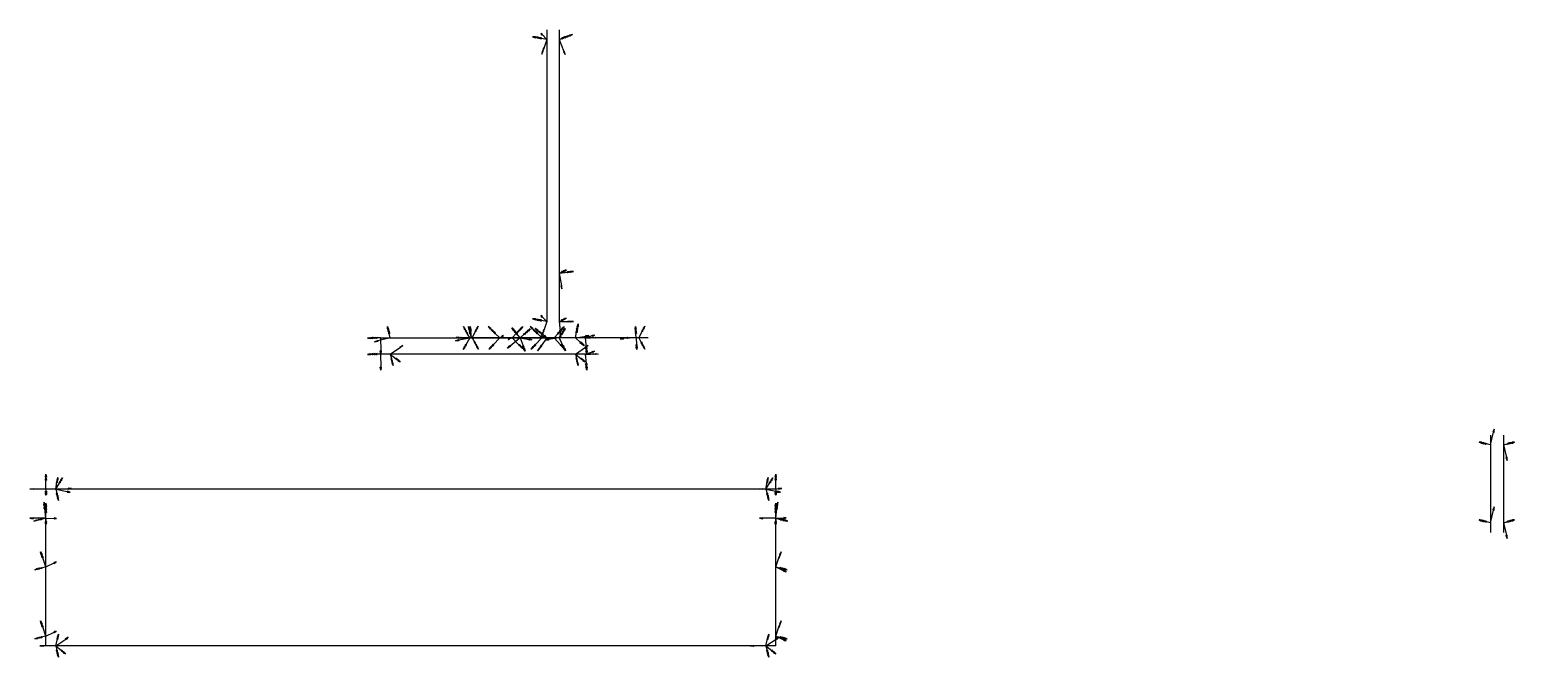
# Model space of a CAD drawing. Header units: millimetres. Extents: x -12912 to 13, y -109 to 280.
# Drawn here: x -5662 to -4744, y -107 to 280 of the extents above; entities that cross this region are included whole.
import ezdxf

# ---------------------------------------------------------------- set-up
doc = ezdxf.new("R2010")
doc.units = ezdxf.units.MM
for name, color, linetype in [('AutoDetect_33_30', 1, 'Continuous'), ('AutoDetect_34_34', 1, 'Continuous'), ('AutoDetect_39_26', 1, 'Continuous'), ('AutoDetect_39_27', 1, 'Continuous'), ('AutoDetect_40_25', 1, 'Continuous'), ('AutoDetect_49_22', 1, 'Continuous'), ('AutoDetect_51_21', 1, 'Continuous'), ('AutoDetect_52_31', 1, 'Continuous'), ('AutoDetect_53_24', 1, 'Continuous'), ('AutoDetect_57_29', 1, 'Continuous'), ('AutoDetect_58_28', 1, 'Continuous'), ('AutoDetect_94_23', 1, 'Continuous'), ('AutoDetect_95_17', 1, 'Continuous'), ('AutoDetect_95_20', 1, 'Continuous'), ('AutoDetect_96_33', 1, 'Continuous'), ('AutoDetect_97_32', 1, 'Continuous'), ('AutoDetect_98_18', 1, 'Continuous'), ('AutoDetect_99_19', 1, 'Continuous'), ('Lasche_ID_GUID_951C7766_5737_4ee1_AFE1_AEE0C855A1E1', 1, 'Continuous')]:
    doc.layers.add(name, color=color, linetype=linetype)

# ---------------------------------------------------------------- blocks, each defined once
blk = doc.blocks.new('Kontrollpunkt')
at = {"color": 0}
for q in [(0, 6), (8, 0), (0, 0, 4)]:
    blk.add_line((0, 0), q, dxfattribs=at)
for points in [[(0.25, 8, -0.25), (-0.25, 8, -0.25), (-0.25, 8, 0.25), (0, 10, 0), (-0.25, 8, -0.25), (0.25, 8, 0.25), (0, 10, 0), (0.25, 8, -0.25), (0.25, 8, 0.25), (-0.25, 8, 0.25)], [(0.25, 6, -0.25), (-0.25, 6, -0.25), (-0.25, 6, 0.25), (0, 8, 0), (-0.25, 6, -0.25), (0.25, 6, 0.25), (0, 8, 0), (0.25, 6, -0.25), (0.25, 6, 0.25), (-0.25, 6, 0.25)], [(0.25, 0.25, 4), (-0.25, 0.25, 4), (-0.25, -0.25, 4), (0, 0, 6), (-0.25, 0.25, 4), (0.25, -0.25, 4), (0, 0, 6), (0.25, 0.25, 4), (0.25, -0.25, 4), (-0.25, -0.25, 4)], [(0.25, 0.25, 6), (-0.25, 0.25, 6), (-0.25, -0.25, 6), (0, 0, 8), (-0.25, 0.25, 6), (0.25, -0.25, 6), (0, 0, 8), (0.25, 0.25, 6), (0.25, -0.25, 6), (-0.25, -0.25, 6)], [(0.25, 0.25, 8), (-0.25, 0.25, 8), (-0.25, -0.25, 8), (0, 0, 10), (-0.25, 0.25, 8), (0.25, -0.25, 8), (0, 0, 10), (0.25, 0.25, 8), (0.25, -0.25, 8), (-0.25, -0.25, 8)], [(8, 0.25, -0.25), (8, 0.25, 0.25), (8, -0.25, 0.25), (10, 0, 0), (8, 0.25, 0.25), (8, -0.25, -0.25), (10, 0, 0), (8, 0.25, -0.25), (8, -0.25, -0.25), (8, -0.25, 0.25)]]:
    blk.add_polyline3d(points, dxfattribs=at)

msp = doc.modelspace()

# ---------------------------------------------------------------- linework, layer by layer
at = {"layer": 'AutoDetect_33_30', "color": 1}
msp.add_line((-4752.81, 30, -260), (-4752.81, -30, -260), dxfattribs=at)
at = {"layer": 'AutoDetect_34_34', "color": 1}
msp.add_line((-4760.81, 30, -260), (-4760.81, -30, -260), dxfattribs=at)
at = {"layer": 'AutoDetect_39_26', "color": 1}
msp.add_line((-5319.05, 90, -449.99), (-5359.16, 90, -449.99), dxfattribs=at)
at = {"layer": 'AutoDetect_39_27', "color": 1}
msp.add_line((-5445.22, 90, -449.99), (-5359.16, 90, -449.99), dxfattribs=at)
at = {"layer": 'AutoDetect_40_25', "color": 1}
msp.add_line((-5319.05, 80, -449.99), (-5445.22, 80, -449.99), dxfattribs=at)
at = {"layer": 'AutoDetect_49_22', "color": 1}
msp.add_line((-5201.52, -3.25, -420), (-5651.52, -3.25, -420), dxfattribs=at)
at = {"layer": 'AutoDetect_51_21', "color": 1}
msp.add_line((-5201.52, -100, -440.1), (-5651.52, -100, -440.1), dxfattribs=at)
at = {"layer": 'AutoDetect_52_31', "color": 1}
msp.add_line((-5201.52, -3.25, -420), (-5651.52, -3.25, -420), dxfattribs=at)
at = {"layer": 'AutoDetect_53_24', "color": 1}
msp.add_line((-5201.52, -100, -440.1), (-5651.52, -100, -440.1), dxfattribs=at)
at = {"layer": 'AutoDetect_57_29', "color": 1}
msp.add_line((-5651.52, -99.9, -440), (-5651.52, -21.25, -440), dxfattribs=at)
at = {"layer": 'AutoDetect_58_28', "color": 1}
msp.add_line((-5201.52, -99.9, -440), (-5201.52, -21.25, -440), dxfattribs=at)
at = {"layer": 'AutoDetect_94_23', "color": 1}
msp.add_line((-5280.26, 90, -569.36), (-5394.39, 90, -606.44), dxfattribs=at)
at = {"layer": 'AutoDetect_95_17', "color": 1}
msp.add_line((-5281.81, 90, -564.61), (-5335.07, 90, -581.91), dxfattribs=at)
at = {"layer": 'AutoDetect_95_20', "color": 1}
msp.add_line((-5395.93, 90, -601.69), (-5342.67, 90, -584.38), dxfattribs=at)
at = {"layer": 'AutoDetect_96_33', "color": 1}
msp.add_line((-5342.67, 280, -584.38), (-5342.67, 100, -584.38), dxfattribs=at)
at = {"layer": 'AutoDetect_97_32', "color": 1}
msp.add_line((-5335.07, 280, -581.91), (-5335.07, 100, -581.91), dxfattribs=at)
at = {"layer": 'AutoDetect_98_18', "color": 1}
msp.add_line((-5365.97, 90, -486.8), (-5338.16, 90, -572.4), dxfattribs=at)
at = {"layer": 'AutoDetect_99_19', "color": 1}
msp.add_line((-5373.58, 90, -489.28), (-5345.76, 90, -574.87), dxfattribs=at)

# ---------------------------------------------------------------- block references
at = {"layer": 'AutoDetect_33_30', "color": 1, "extrusion": (0.696364, 0.173648, 0.696364), "rotation": 180}
for p in [(1173.25, 3020.71, -3486.57), (1126.68, 3028.79, -3494.91)]:
    msp.add_blockref('Kontrollpunkt', p, dxfattribs=at)
at = {"layer": 'AutoDetect_34_34', "color": 1, "extrusion": (-0.696364, 0.173648, 0.696364), "rotation": 180}
for p in [(1128.61, -3407.4, 3138.37), (1175.19, -3399.31, 3130.04)]:
    msp.add_blockref('Kontrollpunkt', p, dxfattribs=at)
at = {"layer": 'AutoDetect_39_26', "color": 1, "extrusion": (0.620653, 0.554433, -0.55443), "rotation": 124.9998637589314}
msp.add_blockref('Kontrollpunkt', (3637.4, -2557.15, -3026.79), dxfattribs=at)
at = {"layer": 'AutoDetect_39_26', "color": 1, "extrusion": (0.173647, 0.862389, -0.475533), "rotation": 141.3232807024954}
msp.add_blockref('Kontrollpunkt', (5238.04, -853.75, -633.08), dxfattribs=at)
at = {"layer": 'AutoDetect_39_27', "color": 1, "extrusion": (-0.173648, 0.696364, -0.696365)}
msp.add_blockref('Kontrollpunkt', (5255.83, 654.3, 1320.54), dxfattribs=at)
at = {"layer": 'AutoDetect_39_27', "color": 1, "extrusion": (-0.173648, 0.696364, -0.696365), "rotation": 5.629192968156778}
msp.add_blockref('Kontrollpunkt', (5207.26, 645.87, 1311.85), dxfattribs=at)
at = {"layer": 'AutoDetect_39_27', "color": 1, "extrusion": (-0.502004, 0.611551, -0.611554), "rotation": 8.537736462515939e-07}
msp.add_blockref('Kontrollpunkt', (4085.2, 1765.96, 3020.55), dxfattribs=at)
at = {"layer": 'AutoDetect_40_25', "color": 1, "extrusion": (0.173648, -0.696365, -0.696364), "rotation": 331.9821255573617}
for p in [(-5258.25, -1293.46, -686.86), (-5147.47, -1274.22, -667.03)]:
    msp.add_blockref('Kontrollpunkt', p, dxfattribs=at)
at = {"layer": 'AutoDetect_49_22', "color": 1, "extrusion": (0.173648, -0.696364, 0.696364), "rotation": 342.8383509003531}
for p in [(-5478.56, 647.58, -1270.54), (-5053.57, 573.78, -1194.49)]:
    msp.add_blockref('Kontrollpunkt', p, dxfattribs=at)
at = {"layer": 'AutoDetect_51_21', "color": 1, "extrusion": (0.173648, -0.696364, -0.696364), "rotation": 199.7021522331678}
for p in [(-5501.97, -1199.49, -604.23), (-5076.98, -1125.69, -528.17)]:
    msp.add_blockref('Kontrollpunkt', p, dxfattribs=at)
at = {"layer": 'AutoDetect_52_31', "color": 1, "extrusion": (0.173648, -0.696364, 0.696364), "rotation": 324.6433736224336}
for p in [(-5478.56, 647.58, -1270.54), (-5053.57, 573.78, -1194.49)]:
    msp.add_blockref('Kontrollpunkt', p, dxfattribs=at)
at = {"layer": 'AutoDetect_53_24', "color": 1, "extrusion": (0.173648, -0.696364, -0.696364), "rotation": 331.982071572068}
for p in [(-5501.97, -1199.49, -604.23), (-5076.98, -1125.69, -528.17)]:
    msp.add_blockref('Kontrollpunkt', p, dxfattribs=at)
at = {"layer": 'AutoDetect_57_29', "color": 1, "extrusion": (-0.753509, -0.173648, 0.634091), "rotation": 80.67597621347181}
msp.add_blockref('Kontrollpunkt', (-1248.44, -3835.3, 3983.16), dxfattribs=at)
at = {"layer": 'AutoDetect_57_29', "color": 1, "extrusion": (-0.696364, -0.173648, 0.696364), "rotation": 98.13857298109163}
for p in [(-1317.68, -4143, 3638.01), (-1276.3, -4150.18, 3645.42)]:
    msp.add_blockref('Kontrollpunkt', p, dxfattribs=at)
at = {"layer": 'AutoDetect_58_28', "color": 1, "extrusion": (0.753479, -0.173648, 0.634126), "rotation": 279.3247949151942}
msp.add_blockref('Kontrollpunkt', (-1188.84, 2870.92, -4194.56), dxfattribs=at)
at = {"layer": 'AutoDetect_58_28', "color": 1, "extrusion": (0.696364, -0.173648, 0.696364), "rotation": 261.8614270189084}
for p in [(-1308.26, 3190.11, -3919.65), (-1349.64, 3182.92, -3912.24)]:
    msp.add_blockref('Kontrollpunkt', p, dxfattribs=at)
at = {"layer": 'AutoDetect_94_23', "color": 1, "extrusion": (0.380339, -0.696364, -0.608621), "rotation": 221.9048979616947}
for p in [(-4686.12, -2099.87, -1744.23), (-4595.98, -2043.42, -1725.48)]:
    msp.add_blockref('Kontrollpunkt', p, dxfattribs=at)
at = {"layer": 'AutoDetect_95_17', "color": 1, "extrusion": (0.368945, 0.578134, 0.727764), "rotation": 49.74885968814396}
msp.add_blockref('Kontrollpunkt', (4545.73, 1634.4, -2339.81), dxfattribs=at)
at = {"layer": 'AutoDetect_95_17', "color": 1, "extrusion": (-0.050039, 0.696364, 0.715942), "rotation": 359.0224137888709}
msp.add_blockref('Kontrollpunkt', (5267.46, -731.07, -78.3), dxfattribs=at)
at = {"layer": 'AutoDetect_95_20', "color": 1, "extrusion": (-0.380338, 0.696364, 0.608622), "rotation": 316.4218844676746}
msp.add_blockref('Kontrollpunkt', (4687.48, -2096.54, 1747.71), dxfattribs=at)
at = {"layer": 'AutoDetect_95_20', "color": 1, "extrusion": (-0.726251, 0.578134, 0.371913), "rotation": 279.6827177846862}
msp.add_blockref('Kontrollpunkt', (3257.06, -2117.89, 3714.82), dxfattribs=at)
at = {"layer": 'AutoDetect_96_33', "color": 1, "extrusion": (-0.87747, 0.173648, 0.447093), "rotation": 252.8033054153794}
for p in [(768.39, -2889.74, 4474.34), (939.08, -2874.63, 4444.13)]:
    msp.add_blockref('Kontrollpunkt', p, dxfattribs=at)
at = {"layer": 'AutoDetect_97_32', "color": 1, "extrusion": (0.447093, 0.173648, 0.87747)}
for p, rotation in [((2186.95, 3997.63, -2848.3), 179.9999991462264), ((2052.71, 4043.38, -2873.31), 166.9712567475485)]:
    msp.add_blockref('Kontrollpunkt', p, dxfattribs=dict(at, rotation=rotation))
at = {"layer": 'AutoDetect_97_32', "color": 1, "extrusion": (0.44266, 0.222024, 0.868768), "rotation": 156.4550263949639}
msp.add_blockref('Kontrollpunkt', (2481.28, 3815.89, -2844.96), dxfattribs=at)
at = {"layer": 'AutoDetect_98_18', "color": 1, "extrusion": (0.667685, 0.707024, 0.233054), "rotation": 83.85782239300094}
msp.add_blockref('Kontrollpunkt', (3961.74, 364.13, -3632.69), dxfattribs=at)
at = {"layer": 'AutoDetect_98_18', "color": 1, "extrusion": (0.608622, 0.696364, 0.380338), "rotation": 75.93566417931764}
msp.add_blockref('Kontrollpunkt', (4078.59, 780.94, -3403.95), dxfattribs=at)
at = {"layer": 'AutoDetect_99_19', "color": 1, "extrusion": (-0.715942, 0.696364, -0.050039), "rotation": 255.9423613518991}
for p in [(3680.85, -298.54, 3933.28), (3662.75, -379.26, 3918.7)]:
    msp.add_blockref('Kontrollpunkt', p, dxfattribs=at)
at = {"layer": 'Lasche_ID_GUID_951C7766_5737_4ee1_AFE1_AEE0C855A1E1', "color": 2, "extrusion": (0.809018, -1.38778e-17, -0.587784), "rotation": 80.00688581195739}
for p in [(90, -3490.51, -4038.7), (80, -3490.51, -4038.7)]:
    msp.add_blockref('Kontrollpunkt', p, dxfattribs=at)
at = {"layer": 'Lasche_ID_GUID_951C7766_5737_4ee1_AFE1_AEE0C855A1E1', "color": 2, "extrusion": (-0.587784, 0, -0.809018), "rotation": 358.9074129780848}
for p in [(-90, 4140.78, 3564.67), (-80, 4140.78, 3564.67)]:
    msp.add_blockref('Kontrollpunkt', p, dxfattribs=at)
at = {"layer": 'Lasche_ID_GUID_951C7766_5737_4ee1_AFE1_AEE0C855A1E1', "color": 2, "extrusion": (0, -0.382683, -0.92388), "rotation": 180}
for p in [(-5651.52, -158.49, 391.12), (-5651.52, -158.49, 391.12), (-5651.52, -158.49, 391.12), (-5201.52, -158.49, 391.12), (-5201.52, -158.49, 391.12), (-5201.52, -158.49, 391.12)]:
    msp.add_blockref('Kontrollpunkt', p, dxfattribs=at)
at = {"layer": 'Lasche_ID_GUID_951C7766_5737_4ee1_AFE1_AEE0C855A1E1', "color": 2, "extrusion": (0, 0.92388, 0.382683)}
for p in [(5651.52, -398.37, -188.01), (5651.52, -398.37, -188.01), (5651.52, -398.37, -188.01), (5201.52, -398.37, -188.01), (5201.52, -398.37, -188.01), (5201.52, -398.37, -188.01)]:
    msp.add_blockref('Kontrollpunkt', p, dxfattribs=at)

doc.saveas('drawing.dxf')
